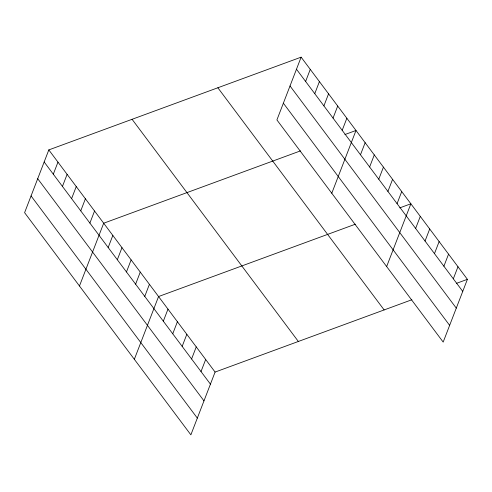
<?xml version="1.0" encoding="UTF-8"?>
<svg xmlns="http://www.w3.org/2000/svg" width="492" height="492" viewBox="0 0 492 492"><rect width="100%" height="100%" fill="white"/><g stroke="black" fill="none" stroke-linecap="round" stroke-linejoin="round"><path stroke-width="0.74" d="M301.129 57.158L276.91 119.925L443.181 342.094L467.4 279.327L301.129 57.158L48.819 149.906L24.6 212.673L190.871 434.842L215.09 372.075L411.89 299.733M53.308 174.199L57.964 162.126M62.453 186.419L67.109 174.346M71.598 198.633L76.254 186.566M80.743 210.853L85.399 198.786M89.888 223.073L94.544 211.007M79.47 285.987L103.689 223.22L300.489 150.878M108.178 247.513L112.834 235.44M117.324 259.733L121.979 247.66M126.469 271.953L131.124 259.881M135.614 284.173L140.269 272.101M144.759 296.393L149.414 284.321M134.341 359.301L158.559 296.541L355.359 224.198M163.326 321.202L167.981 309.13M172.747 333.791L177.403 321.719M182.169 346.38L186.825 334.308M191.591 358.969L196.246 346.897M305.612 81.451L310.274 69.378M201.013 371.558L205.668 359.486M314.757 93.671L319.419 81.598M323.902 105.885L328.564 93.818M333.047 118.105L337.709 106.038M342.192 130.325L346.854 118.258M331.78 193.239L355.999 130.472L344.892 134.556M360.482 154.765L365.144 142.692M369.627 166.985L374.289 154.912M378.772 179.205L383.434 167.132M387.917 191.425L392.579 179.352M397.062 203.645L401.724 191.572M386.651 266.553L410.869 203.793L399.762 207.87M415.629 228.454L420.291 216.382M425.051 241.043L429.713 228.971M434.473 253.632L439.135 241.56M443.901 266.221L448.556 254.149M453.323 278.81L457.978 266.738M456.299 283.41L467.4 279.327M296.467 69.231L462.744 291.399M290.016 85.959L456.287 308.127M283.361 103.191L449.639 325.366M217.864 87.767L384.141 309.935M132.077 119.298L298.355 341.473M48.819 149.906L215.09 372.075M44.163 161.979L210.435 384.147M37.706 178.707L203.983 400.875M31.058 195.939L197.329 418.114"/></g></svg>
